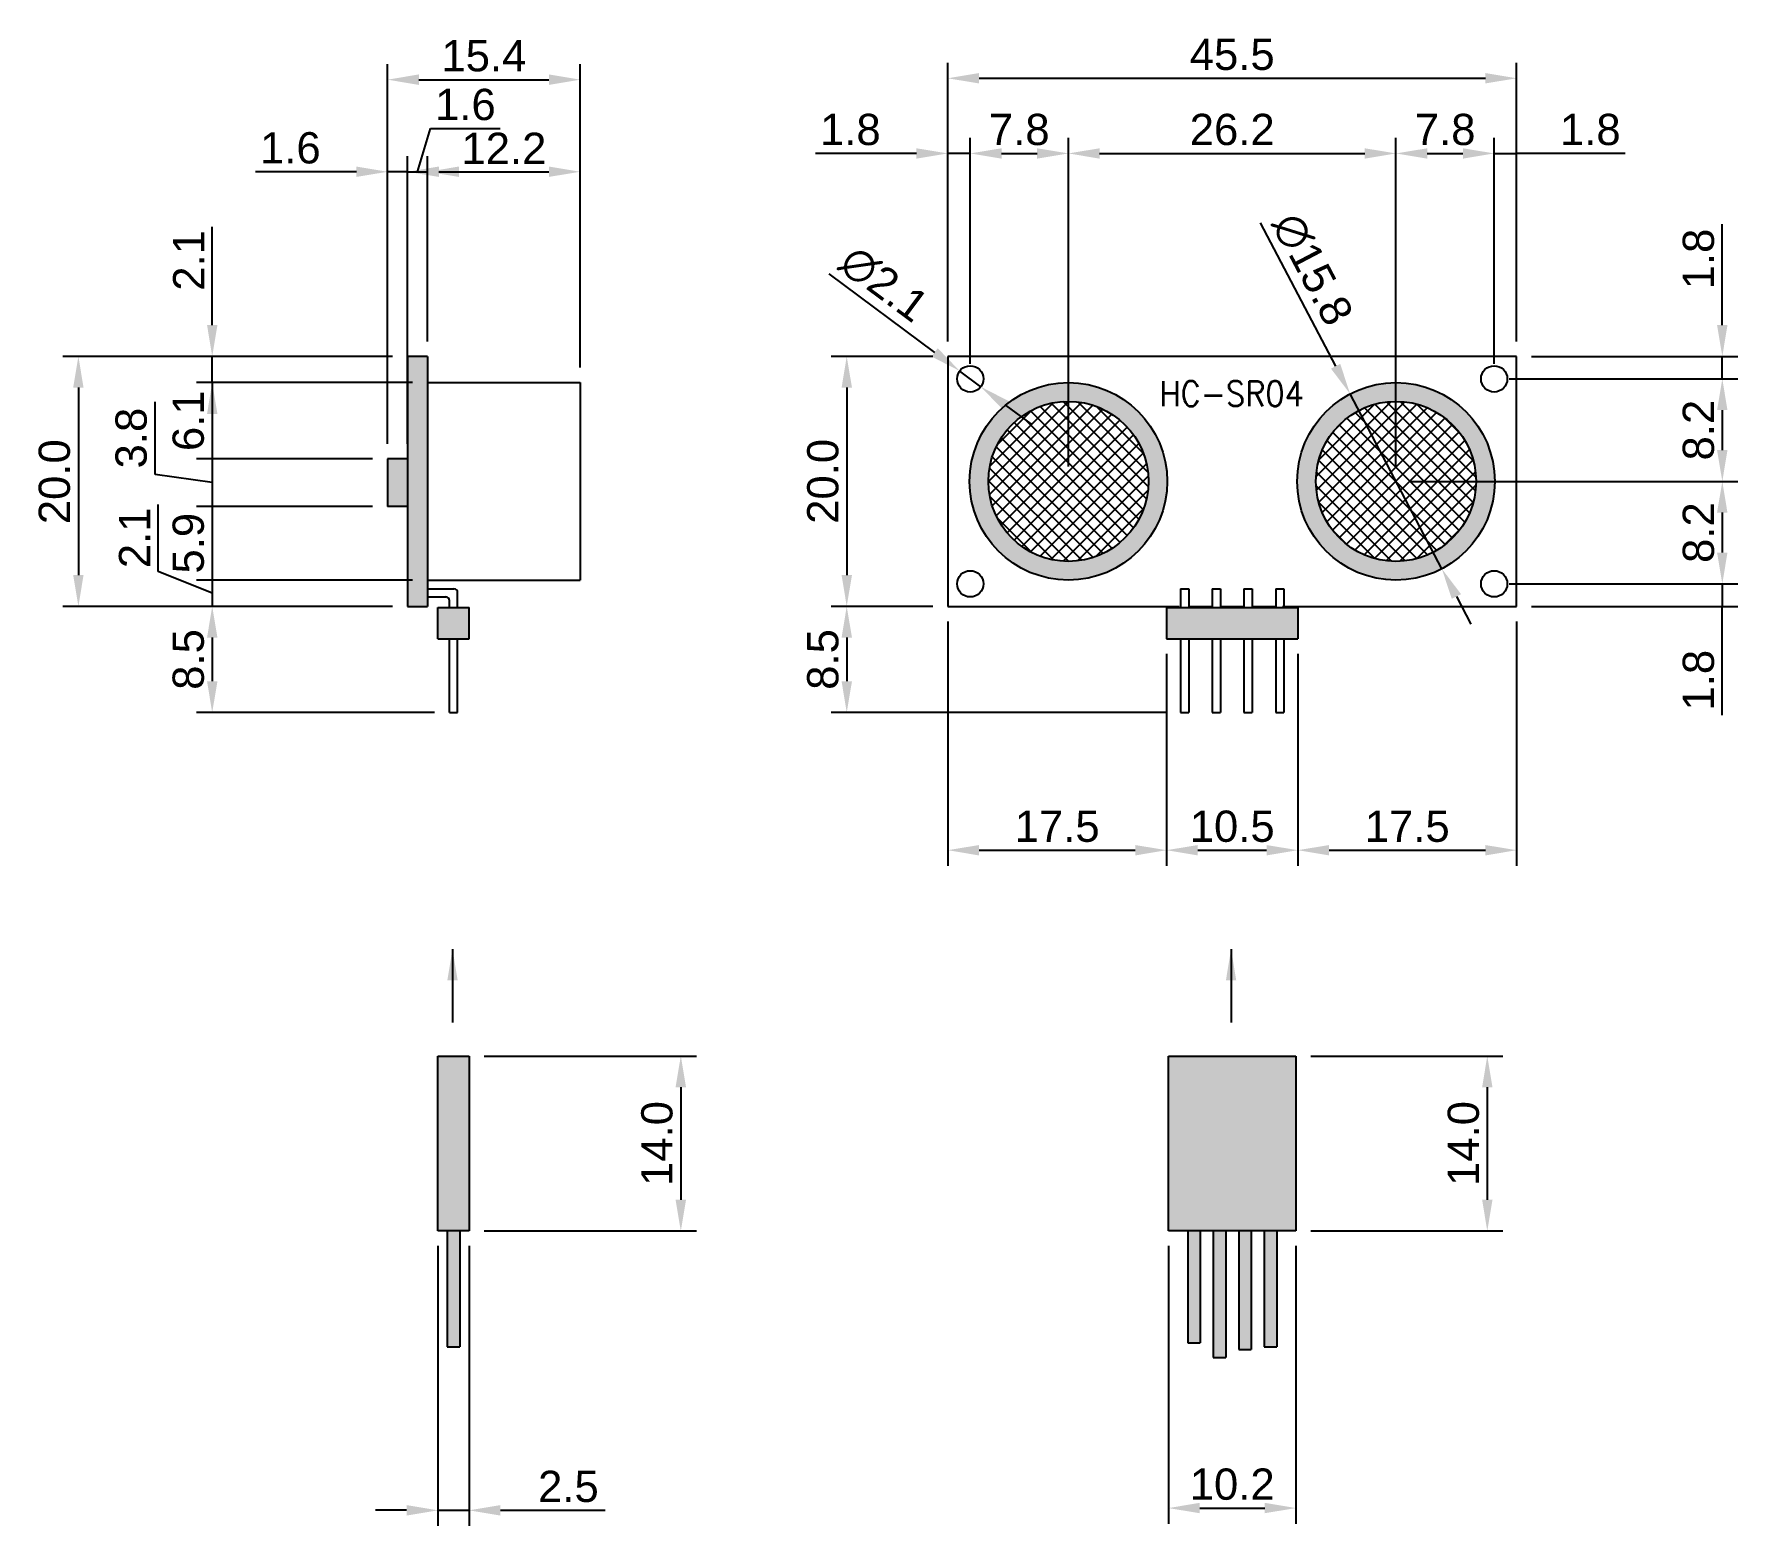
# Model space of a CAD drawing. Header units: millimetres. Extents: x 27 to 163, y 26 to 146.
import ezdxf

# ---------------------------------------------------------------- set-up
doc = ezdxf.new("R2010")
doc.units = ezdxf.units.MM
for name, color, linetype in [('board', 5, 'Continuous'), ('chip', 7, 'Continuous'), ('connectors', 4, 'Continuous'), ('dim', 252, 'Continuous'), ('mount_holes', 1, 'Continuous'), ('pins', 9, 'Continuous'), ('sensor', 2, 'Continuous'), ('wires', 7, 'Continuous')]:
    doc.layers.add(name, color=color, linetype=linetype)
doc.styles.add('HC-SR04', font='simplex.shx', dxfattribs={"width": 0.9})
doc.styles.get("Standard").update_dxf_attribs({"font": 'arial.ttf'})
doc.dimstyles.new('ISO-25', dxfattribs={"dimtxt": 2.5, "dimasz": 2.5, "dimexe": 1.25, "dimexo": 1.2, "dimtad": 1, "dimdec": 1, "dimzin": 1, "dimdsep": 46, "dimtxsty": 'Standard', "dimcen": 2.5, "dimadec": 0, "dimazin": 0, "dimtfac": 1, "dimtdec": 1, "dimtmove": 0, "dimatfit": 3, "dimfxl": 1, "dimarcsym": 0})

# ---------------------------------------------------------------- blocks, each defined once
blk = doc.blocks.new('*D1')
at = {"layer": 'Defpoints', "color": 0}
for p in [(145.5, 142.25), (100, 120), (145.5, 120)]:
    blk.add_point(p, dxfattribs=at)
at = {"layer": 'dim', "color": 0, "lineweight": -2}
for p, q in [((100, 121.2), (100, 143.5)), ((145.5, 121.2), (145.5, 143.5)), ((102.5, 142.25), (143, 142.25))]:
    blk.add_line(p, q, dxfattribs=at)
at = {"layer": 'dim', "color": 0}
for points in [[(102.5, 142.67), (102.5, 141.84), (100, 142.25)], [(143, 142.67), (143, 141.84), (145.5, 142.25)]]:
    blk.add_solid(points, dxfattribs=at)
at = {"layer": 'dim', "color": 0, "insert": (122.75, 144.15), "char_height": 2.5, "attachment_point": 5}
blk.add_mtext('45.5', dxfattribs=at)
blk = doc.blocks.new('*D2')
at = {"layer": 'Defpoints', "color": 0}
for p in [(101.8, 136.24), (100, 120), (101.8, 118.2)]:
    blk.add_point(p, dxfattribs=at)
at = {"layer": 'dim', "color": 0, "lineweight": -2}
for p, q in [((100, 121.2), (100, 137.49)), ((101.8, 119.4), (101.8, 137.49)), ((97.5, 136.24), (89.43, 136.24)), ((101.8, 136.24), (100, 136.24)), ((104.3, 136.24), (106.8, 136.24))]:
    blk.add_line(p, q, dxfattribs=at)
at = {"layer": 'dim', "color": 0}
for points in [[(97.5, 136.65), (97.5, 135.82), (100, 136.24)], [(104.3, 136.65), (104.3, 135.82), (101.8, 136.24)]]:
    blk.add_solid(points, dxfattribs=at)
at = {"layer": 'dim', "color": 0, "insert": (92.21, 138.14), "char_height": 2.5, "attachment_point": 5}
blk.add_mtext('1.8', dxfattribs=at)
blk = doc.blocks.new('*D3')
at = {"layer": 'Defpoints', "color": 0}
for p in [(109.65, 136.24), (101.8, 118.2), (109.65, 110)]:
    blk.add_point(p, dxfattribs=at)
at = {"layer": 'dim', "color": 0, "lineweight": -2}
for p, q in [((101.8, 119.4), (101.8, 137.49)), ((109.65, 111.2), (109.65, 137.49)), ((104.3, 136.24), (107.15, 136.24))]:
    blk.add_line(p, q, dxfattribs=at)
at = {"layer": 'dim', "color": 0}
for points in [[(104.3, 136.65), (104.3, 135.82), (101.8, 136.24)], [(107.15, 136.65), (107.15, 135.82), (109.65, 136.24)]]:
    blk.add_solid(points, dxfattribs=at)
at = {"layer": 'dim', "color": 0, "insert": (105.72, 138.14), "char_height": 2.5, "attachment_point": 5}
blk.add_mtext('7.8', dxfattribs=at)
blk = doc.blocks.new('*D4')
at = {"layer": 'Defpoints', "color": 0}
for p in [(135.85, 136.24), (109.65, 110), (135.85, 110)]:
    blk.add_point(p, dxfattribs=at)
at = {"layer": 'dim', "color": 0, "lineweight": -2}
for p, q in [((109.65, 111.2), (109.65, 137.49)), ((135.85, 111.2), (135.85, 137.49)), ((112.15, 136.24), (133.35, 136.24))]:
    blk.add_line(p, q, dxfattribs=at)
at = {"layer": 'dim', "color": 0}
for points in [[(112.15, 136.65), (112.15, 135.82), (109.65, 136.24)], [(133.35, 136.65), (133.35, 135.82), (135.85, 136.24)]]:
    blk.add_solid(points, dxfattribs=at)
at = {"layer": 'dim', "color": 0, "insert": (122.75, 138.14), "char_height": 2.5, "attachment_point": 5}
blk.add_mtext('26.2', dxfattribs=at)
blk = doc.blocks.new('*D5')
at = {"layer": 'Defpoints', "color": 0}
for p in [(143.7, 136.24), (143.7, 118.2), (135.85, 110)]:
    blk.add_point(p, dxfattribs=at)
at = {"layer": 'dim', "color": 0, "lineweight": -2}
for p, q in [((135.85, 111.2), (135.85, 137.49)), ((143.7, 119.4), (143.7, 137.49)), ((138.35, 136.24), (141.2, 136.24))]:
    blk.add_line(p, q, dxfattribs=at)
at = {"layer": 'dim', "color": 0}
for points in [[(138.35, 136.65), (138.35, 135.82), (135.85, 136.24)], [(141.2, 136.65), (141.2, 135.82), (143.7, 136.24)]]:
    blk.add_solid(points, dxfattribs=at)
at = {"layer": 'dim', "color": 0, "insert": (139.78, 138.14), "char_height": 2.5, "attachment_point": 5}
blk.add_mtext('7.8', dxfattribs=at)
blk = doc.blocks.new('*D6')
at = {"layer": 'Defpoints', "color": 0}
for p in [(145.5, 136.24), (145.5, 120), (143.7, 118.2)]:
    blk.add_point(p, dxfattribs=at)
at = {"layer": 'dim', "color": 0, "lineweight": -2}
for p, q in [((143.7, 119.4), (143.7, 137.49)), ((145.5, 121.2), (145.5, 137.49)), ((143.7, 136.24), (145.5, 136.24)), ((143.7, 136.24), (145.5, 136.24)), ((154.18, 136.24), (145.5, 136.24))]:
    blk.add_line(p, q, dxfattribs=at)
at = {"layer": 'dim', "color": 0, "insert": (151.39, 138.14), "char_height": 2.5, "attachment_point": 5}
blk.add_mtext('1.8', dxfattribs=at)
blk = doc.blocks.new('*D7')
at = {"layer": 'Defpoints', "color": 0}
for p in [(145.5, 120), (143.7, 118.2), (161.95, 118.2)]:
    blk.add_point(p, dxfattribs=at)
at = {"layer": 'dim', "color": 0, "lineweight": -2}
for p, q in [((161.95, 122.5), (161.95, 130.57)), ((146.7, 120), (163.2, 120)), ((161.95, 118.2), (161.95, 120)), ((144.9, 118.2), (163.2, 118.2)), ((161.95, 115.7), (161.95, 113.2))]:
    blk.add_line(p, q, dxfattribs=at)
at = {"layer": 'dim', "color": 0}
for points in [[(161.53, 122.5), (162.36, 122.5), (161.95, 120)], [(161.53, 115.7), (162.36, 115.7), (161.95, 118.2)]]:
    blk.add_solid(points, dxfattribs=at)
at = {"layer": 'dim', "color": 0, "insert": (160.05, 127.79), "char_height": 2.5, "attachment_point": 5, "rotation": 90}
blk.add_mtext('1.8', dxfattribs=at)
blk = doc.blocks.new('*D8')
at = {"layer": 'Defpoints', "color": 0}
for p in [(143.7, 118.2), (135.85, 110), (161.95, 110)]:
    blk.add_point(p, dxfattribs=at)
at = {"layer": 'dim', "color": 0, "lineweight": -2}
for p, q in [((144.9, 118.2), (163.2, 118.2)), ((161.95, 115.7), (161.95, 112.5)), ((137.05, 110), (163.2, 110))]:
    blk.add_line(p, q, dxfattribs=at)
at = {"layer": 'dim', "color": 0}
for points in [[(161.53, 115.7), (162.36, 115.7), (161.95, 118.2)], [(161.53, 112.5), (162.36, 112.5), (161.95, 110)]]:
    blk.add_solid(points, dxfattribs=at)
at = {"layer": 'dim', "color": 0, "insert": (160.05, 114.1), "char_height": 2.5, "attachment_point": 5, "rotation": 90}
blk.add_mtext('8.2', dxfattribs=at)
blk = doc.blocks.new('*D9')
at = {"layer": 'Defpoints', "color": 0}
for p in [(135.85, 110), (143.7, 101.8), (161.95, 101.8)]:
    blk.add_point(p, dxfattribs=at)
at = {"layer": 'dim', "color": 0, "lineweight": -2}
for p, q in [((137.05, 110), (163.2, 110)), ((161.95, 107.5), (161.95, 104.3)), ((144.9, 101.8), (163.2, 101.8))]:
    blk.add_line(p, q, dxfattribs=at)
at = {"layer": 'dim', "color": 0}
for points in [[(161.53, 107.5), (162.36, 107.5), (161.95, 110)], [(161.53, 104.3), (162.36, 104.3), (161.95, 101.8)]]:
    blk.add_solid(points, dxfattribs=at)
at = {"layer": 'dim', "color": 0, "insert": (160.05, 105.9), "char_height": 2.5, "attachment_point": 5, "rotation": 90}
blk.add_mtext('8.2', dxfattribs=at)
blk = doc.blocks.new('*D10')
at = {"layer": 'Defpoints', "color": 0}
for p in [(143.7, 101.8), (145.5, 100), (161.95, 100)]:
    blk.add_point(p, dxfattribs=at)
at = {"layer": 'dim', "color": 0, "lineweight": -2}
for p, q in [((144.9, 101.8), (163.2, 101.8)), ((161.95, 101.8), (161.95, 100)), ((161.95, 101.8), (161.95, 100)), ((146.7, 100), (163.2, 100)), ((161.95, 91.3), (161.95, 100))]:
    blk.add_line(p, q, dxfattribs=at)
at = {"layer": 'dim', "color": 0, "insert": (160.05, 94.09), "char_height": 2.5, "attachment_point": 5, "rotation": 90}
blk.add_mtext('1.8', dxfattribs=at)
blk = doc.blocks.new('*D11')
at = {"layer": 'Defpoints', "color": 0}
for p in [(100, 120), (91.92, 100), (100, 100)]:
    blk.add_point(p, dxfattribs=at)
at = {"layer": 'dim', "color": 0, "lineweight": -2}
for p, q in [((98.8, 120), (90.67, 120)), ((91.92, 117.5), (91.92, 102.5)), ((98.8, 100), (90.67, 100))]:
    blk.add_line(p, q, dxfattribs=at)
at = {"layer": 'dim', "color": 0}
for points in [[(91.51, 117.5), (92.34, 117.5), (91.92, 120)], [(91.51, 102.5), (92.34, 102.5), (91.92, 100)]]:
    blk.add_solid(points, dxfattribs=at)
at = {"layer": 'dim', "color": 0, "insert": (90.02, 110), "char_height": 2.5, "attachment_point": 5, "rotation": 90}
blk.add_mtext('20.0', dxfattribs=at)
blk = doc.blocks.new('*D12')
at = {"layer": 'Defpoints', "color": 0}
for p in [(100, 100), (91.92, 91.5), (118.61, 91.5)]:
    blk.add_point(p, dxfattribs=at)
at = {"layer": 'dim', "color": 0, "lineweight": -2}
for p, q in [((98.8, 100), (90.67, 100)), ((91.92, 97.5), (91.92, 94)), ((117.42, 91.5), (90.67, 91.5))]:
    blk.add_line(p, q, dxfattribs=at)
at = {"layer": 'dim', "color": 0}
for points in [[(91.51, 97.5), (92.34, 97.5), (91.92, 100)], [(91.51, 94), (92.34, 94), (91.92, 91.5)]]:
    blk.add_solid(points, dxfattribs=at)
at = {"layer": 'dim', "color": 0, "insert": (90.02, 95.75), "char_height": 2.5, "attachment_point": 5, "rotation": 90}
blk.add_mtext('8.5', dxfattribs=at)
blk = doc.blocks.new('*D13')
at = {"layer": 'Defpoints', "color": 0}
for p in [(100, 100), (117.5, 97.4), (117.5, 80.49)]:
    blk.add_point(p, dxfattribs=at)
at = {"layer": 'dim', "color": 0, "lineweight": -2}
for p, q in [((100, 98.8), (100, 79.24)), ((117.5, 96.2), (117.5, 79.24)), ((102.5, 80.49), (115, 80.49))]:
    blk.add_line(p, q, dxfattribs=at)
at = {"layer": 'dim', "color": 0}
for points in [[(102.5, 80.9), (102.5, 80.07), (100, 80.49)], [(115, 80.9), (115, 80.07), (117.5, 80.49)]]:
    blk.add_solid(points, dxfattribs=at)
at = {"layer": 'dim', "color": 0, "insert": (108.75, 82.39), "char_height": 2.5, "attachment_point": 5}
blk.add_mtext('17.5', dxfattribs=at)
blk = doc.blocks.new('*D14')
at = {"layer": 'Defpoints', "color": 0}
for p in [(117.5, 97.4), (128, 97.4), (128, 80.49)]:
    blk.add_point(p, dxfattribs=at)
at = {"layer": 'dim', "color": 0, "lineweight": -2}
for p, q in [((117.5, 96.2), (117.5, 79.24)), ((128, 96.2), (128, 79.24)), ((120, 80.49), (125.5, 80.49))]:
    blk.add_line(p, q, dxfattribs=at)
at = {"layer": 'dim', "color": 0}
for points in [[(120, 80.9), (120, 80.07), (117.5, 80.49)], [(125.5, 80.9), (125.5, 80.07), (128, 80.49)]]:
    blk.add_solid(points, dxfattribs=at)
at = {"layer": 'dim', "color": 0, "insert": (122.75, 82.39), "char_height": 2.5, "attachment_point": 5}
blk.add_mtext('10.5', dxfattribs=at)
blk = doc.blocks.new('*D15')
at = {"layer": 'Defpoints', "color": 0}
for p in [(145.5, 100), (128, 97.4), (145.5, 80.49)]:
    blk.add_point(p, dxfattribs=at)
at = {"layer": 'dim', "color": 0, "lineweight": -2}
for p, q in [((145.5, 98.8), (145.5, 79.24)), ((128, 96.2), (128, 79.24)), ((130.5, 80.49), (143, 80.49))]:
    blk.add_line(p, q, dxfattribs=at)
at = {"layer": 'dim', "color": 0}
for points in [[(130.5, 80.9), (130.5, 80.07), (128, 80.49)], [(143, 80.9), (143, 80.07), (145.5, 80.49)]]:
    blk.add_solid(points, dxfattribs=at)
at = {"layer": 'dim', "color": 0, "insert": (136.75, 82.39), "char_height": 2.5, "attachment_point": 5}
blk.add_mtext('17.5', dxfattribs=at)
blk = doc.blocks.new('*D16')
at = {"layer": 'Defpoints', "color": 0}
for p in [(70.6, 142.14), (70.6, 117.9), (55.2, 111.8)]:
    blk.add_point(p, dxfattribs=at)
at = {"layer": 'dim', "color": 0, "lineweight": -2}
for p, q in [((55.2, 113), (55.2, 143.39)), ((70.6, 119.1), (70.6, 143.39)), ((57.7, 142.14), (68.1, 142.14))]:
    blk.add_line(p, q, dxfattribs=at)
at = {"layer": 'dim', "color": 0}
for points in [[(57.7, 142.56), (57.7, 141.72), (55.2, 142.14)], [(68.1, 142.56), (68.1, 141.72), (70.6, 142.14)]]:
    blk.add_solid(points, dxfattribs=at)
at = {"layer": 'dim', "color": 0, "insert": (62.9, 144.04), "char_height": 2.5, "attachment_point": 5}
blk.add_mtext('15.4', dxfattribs=at)
blk = doc.blocks.new('*D17')
at = {"layer": 'Defpoints', "color": 0}
for p in [(56.8, 134.77), (55.2, 111.8), (56.8, 111.8)]:
    blk.add_point(p, dxfattribs=at)
at = {"layer": 'dim', "color": 0, "lineweight": -2}
for p, q in [((55.2, 113), (55.2, 136.02)), ((56.8, 113), (56.8, 136.02)), ((52.7, 134.77), (44.64, 134.77)), ((56.8, 134.77), (55.2, 134.77)), ((59.3, 134.77), (61.8, 134.77))]:
    blk.add_line(p, q, dxfattribs=at)
at = {"layer": 'dim', "color": 0}
for points in [[(52.7, 135.19), (52.7, 134.36), (55.2, 134.77)], [(59.3, 135.19), (59.3, 134.36), (56.8, 134.77)]]:
    blk.add_solid(points, dxfattribs=at)
at = {"layer": 'dim', "color": 0, "insert": (47.42, 136.67), "char_height": 2.5, "attachment_point": 5}
blk.add_mtext('1.6', dxfattribs=at)
blk = doc.blocks.new('*D18')
at = {"layer": 'Defpoints', "color": 0}
for p in [(58.4, 134.77), (58.4, 120), (56.8, 111.8)]:
    blk.add_point(p, dxfattribs=at)
at = {"layer": 'dim', "color": 0, "lineweight": -2}
for p, q in [((57.6, 134.77), (58.64, 138.24)), ((58.64, 138.24), (64.2, 138.24)), ((56.8, 113), (56.8, 136.02)), ((58.4, 121.2), (58.4, 136.02)), ((56.8, 134.77), (58.4, 134.77)), ((56.8, 134.77), (58.4, 134.77))]:
    blk.add_line(p, q, dxfattribs=at)
at = {"layer": 'dim', "color": 0, "insert": (61.42, 140.14), "char_height": 2.5, "attachment_point": 5}
blk.add_mtext('1.6', dxfattribs=at)
blk = doc.blocks.new('*D19')
at = {"layer": 'Defpoints', "color": 0}
for p in [(70.6, 134.77), (58.4, 120), (70.6, 117.9)]:
    blk.add_point(p, dxfattribs=at)
at = {"layer": 'dim', "color": 0, "lineweight": -2}
for p, q in [((58.4, 121.2), (58.4, 136.02)), ((70.6, 119.1), (70.6, 136.02)), ((60.9, 134.77), (68.1, 134.77))]:
    blk.add_line(p, q, dxfattribs=at)
at = {"layer": 'dim', "color": 0}
for points in [[(60.9, 135.19), (60.9, 134.36), (58.4, 134.77)], [(68.1, 135.19), (68.1, 134.36), (70.6, 134.77)]]:
    blk.add_solid(points, dxfattribs=at)
at = {"layer": 'dim', "color": 0, "insert": (64.5, 136.65), "char_height": 2.5, "attachment_point": 5}
blk.add_mtext('12.2', dxfattribs=at)
blk = doc.blocks.new('*D20')
at = {"layer": 'Defpoints', "color": 0}
for p in [(56.8, 120), (30.47, 100), (56.8, 100)]:
    blk.add_point(p, dxfattribs=at)
at = {"layer": 'dim', "color": 0, "lineweight": -2}
for p, q in [((55.6, 120), (29.22, 120)), ((30.47, 117.5), (30.47, 102.5)), ((55.6, 100), (29.22, 100))]:
    blk.add_line(p, q, dxfattribs=at)
at = {"layer": 'dim', "color": 0}
for points in [[(30.05, 117.5), (30.88, 117.5), (30.47, 120)], [(30.05, 102.5), (30.88, 102.5), (30.47, 100)]]:
    blk.add_solid(points, dxfattribs=at)
at = {"layer": 'dim', "color": 0, "insert": (28.56, 109.97), "char_height": 2.5, "attachment_point": 5, "rotation": 90}
blk.add_mtext('20.0', dxfattribs=at)
blk = doc.blocks.new('*D21')
at = {"layer": 'Defpoints', "color": 0}
for p in [(56.8, 120), (41.17, 117.9), (58.4, 117.9)]:
    blk.add_point(p, dxfattribs=at)
at = {"layer": 'dim', "color": 0, "lineweight": -2}
for p, q in [((41.17, 122.5), (41.17, 130.36)), ((55.6, 120), (39.92, 120)), ((41.17, 117.9), (41.17, 120)), ((57.2, 117.9), (39.92, 117.9)), ((41.17, 115.4), (41.17, 112.9))]:
    blk.add_line(p, q, dxfattribs=at)
at = {"layer": 'dim', "color": 0}
for points in [[(40.76, 122.5), (41.59, 122.5), (41.17, 120)], [(40.76, 115.4), (41.59, 115.4), (41.17, 117.9)]]:
    blk.add_solid(points, dxfattribs=at)
at = {"layer": 'dim', "color": 0, "insert": (39.29, 127.68), "char_height": 2.5, "attachment_point": 5, "rotation": 90}
blk.add_mtext('2.1', dxfattribs=at)
blk = doc.blocks.new('*D22')
at = {"layer": 'Defpoints', "color": 0}
for p in [(58.4, 117.9), (41.17, 111.8), (55.2, 111.8)]:
    blk.add_point(p, dxfattribs=at)
at = {"layer": 'dim', "color": 0, "lineweight": -2}
for p, q in [((57.2, 117.9), (39.92, 117.9)), ((41.17, 117.9), (41.17, 111.8)), ((54, 111.8), (39.92, 111.8))]:
    blk.add_line(p, q, dxfattribs=at)
at = {"layer": 'dim', "color": 0, "insert": (39.27, 114.85), "char_height": 2.5, "attachment_point": 5, "rotation": 90}
blk.add_mtext('6.1', dxfattribs=at)
blk = doc.blocks.new('*D23')
at = {"layer": 'Defpoints', "color": 0}
for p in [(55.2, 111.8), (41.17, 108), (55.2, 108)]:
    blk.add_point(p, dxfattribs=at)
at = {"layer": 'dim', "color": 0, "lineweight": -2}
for p, q in [((36.6, 110.55), (36.6, 116.36)), ((54, 111.8), (39.92, 111.8)), ((41.17, 111.8), (41.17, 108)), ((41.17, 111.8), (41.17, 108)), ((41.17, 109.9), (36.6, 110.55)), ((54, 108), (39.92, 108))]:
    blk.add_line(p, q, dxfattribs=at)
at = {"layer": 'dim', "color": 0, "insert": (34.7, 113.46), "char_height": 2.5, "attachment_point": 5, "rotation": 90}
blk.add_mtext('3.8', dxfattribs=at)
blk = doc.blocks.new('*D24')
at = {"layer": 'Defpoints', "color": 0}
for p in [(55.2, 108), (41.17, 102.1), (58.4, 102.1)]:
    blk.add_point(p, dxfattribs=at)
at = {"layer": 'dim', "color": 0, "lineweight": -2}
for p, q in [((54, 108), (39.92, 108)), ((41.17, 108), (41.17, 102.1)), ((57.2, 102.1), (39.92, 102.1))]:
    blk.add_line(p, q, dxfattribs=at)
at = {"layer": 'dim', "color": 0, "insert": (39.27, 105.05), "char_height": 2.5, "attachment_point": 5, "rotation": 90}
blk.add_mtext('5.9', dxfattribs=at)
blk = doc.blocks.new('*D25')
at = {"layer": 'Defpoints', "color": 0}
for p in [(58.4, 102.1), (41.17, 100), (56.8, 100)]:
    blk.add_point(p, dxfattribs=at)
at = {"layer": 'dim', "color": 0, "lineweight": -2}
for p, q in [((36.84, 102.8), (36.84, 108.16)), ((41.17, 101.05), (36.84, 102.8)), ((57.2, 102.1), (39.92, 102.1)), ((41.17, 102.1), (41.17, 100)), ((41.17, 102.1), (41.17, 100)), ((55.6, 100), (39.92, 100))]:
    blk.add_line(p, q, dxfattribs=at)
at = {"layer": 'dim', "color": 0, "insert": (34.96, 105.48), "char_height": 2.5, "attachment_point": 5, "rotation": 90}
blk.add_mtext('2.1', dxfattribs=at)
blk = doc.blocks.new('*D26')
at = {"layer": 'Defpoints', "color": 0}
for p in [(56.8, 100), (41.17, 91.5), (60.15, 91.5)]:
    blk.add_point(p, dxfattribs=at)
at = {"layer": 'dim', "color": 0, "lineweight": -2}
for p, q in [((55.6, 100), (39.92, 100)), ((41.17, 97.5), (41.17, 94)), ((58.95, 91.5), (39.92, 91.5))]:
    blk.add_line(p, q, dxfattribs=at)
at = {"layer": 'dim', "color": 0}
for points in [[(40.76, 97.5), (41.59, 97.5), (41.17, 100)], [(40.76, 94), (41.59, 94), (41.17, 91.5)]]:
    blk.add_solid(points, dxfattribs=at)
at = {"layer": 'dim', "color": 0, "insert": (39.27, 95.75), "char_height": 2.5, "attachment_point": 5, "rotation": 90}
blk.add_mtext('8.5', dxfattribs=at)
blk = doc.blocks.new('*D27')
at = {"layer": 'Defpoints', "color": 0}
for p in [(100.96, 118.83), (102.64, 117.57)]:
    blk.add_point(p, dxfattribs=at)
at = {"layer": 'dim', "color": 0, "lineweight": -2}
for p, q in [((90.5, 126.61), (98.95, 120.32)), ((102.64, 117.57), (100.96, 118.83)), ((104.65, 116.08), (106.65, 114.59))]:
    blk.add_line(p, q, dxfattribs=at)
at = {"layer": 'dim', "color": 0}
for points in [[(99.2, 120.65), (98.7, 119.99), (100.96, 118.83)], [(104.9, 116.41), (104.4, 115.75), (102.64, 117.57)]]:
    blk.add_solid(points, dxfattribs=at)
at = {"layer": 'dim', "color": 0, "insert": (94.9, 125.79), "char_height": 2.5, "attachment_point": 5, "rotation": 323.3433}
blk.add_mtext('∅2.1', dxfattribs=at)
blk = doc.blocks.new('*D28')
at = {"layer": 'Defpoints', "color": 0}
for p in [(132.18, 117), (139.52, 103)]:
    blk.add_point(p, dxfattribs=at)
at = {"layer": 'dim', "color": 0, "lineweight": -2}
for p, q in [((124.99, 130.69), (131.02, 119.21)), ((139.52, 103), (132.18, 117)), ((140.68, 100.79), (141.84, 98.58))]:
    blk.add_line(p, q, dxfattribs=at)
at = {"layer": 'dim', "color": 0}
for points in [[(131.39, 119.4), (130.65, 119.02), (132.18, 117)], [(141.05, 100.98), (140.31, 100.6), (139.52, 103)]]:
    blk.add_solid(points, dxfattribs=at)
at = {"layer": 'dim', "color": 0, "insert": (129.17, 126.97), "char_height": 2.5, "attachment_point": 5, "rotation": 297.6922}
blk.add_mtext('∅15.8', dxfattribs=at)
blk = doc.blocks.new('*D29')
at = {"layer": 'Defpoints', "color": 0}
for p in [(127.85, 64.02), (127.85, 50.02), (143.15, 50.02)]:
    blk.add_point(p, dxfattribs=at)
at = {"layer": 'dim', "color": 0, "lineweight": -2}
for p, q in [((129.05, 64.02), (144.4, 64.02)), ((143.15, 61.52), (143.15, 52.52)), ((129.05, 50.02), (144.4, 50.02))]:
    blk.add_line(p, q, dxfattribs=at)
at = {"layer": 'dim', "color": 0}
for points in [[(142.74, 61.52), (143.57, 61.52), (143.15, 64.02)], [(142.74, 52.52), (143.57, 52.52), (143.15, 50.02)]]:
    blk.add_solid(points, dxfattribs=at)
at = {"layer": 'dim', "color": 0, "insert": (141.25, 57.02), "char_height": 2.5, "attachment_point": 5, "rotation": 90}
blk.add_mtext('14.0', dxfattribs=at)
blk = doc.blocks.new('*D30')
at = {"layer": 'Defpoints', "color": 0}
for p in [(117.65, 50.02), (127.85, 50.02), (127.85, 27.85)]:
    blk.add_point(p, dxfattribs=at)
at = {"layer": 'dim', "color": 0, "lineweight": -2}
for p, q in [((117.65, 48.82), (117.65, 26.6)), ((127.85, 48.82), (127.85, 26.6)), ((120.15, 27.85), (125.35, 27.85))]:
    blk.add_line(p, q, dxfattribs=at)
at = {"layer": 'dim', "color": 0}
for points in [[(120.15, 28.27), (120.15, 27.44), (117.65, 27.85)], [(125.35, 28.27), (125.35, 27.44), (127.85, 27.85)]]:
    blk.add_solid(points, dxfattribs=at)
at = {"layer": 'dim', "color": 0, "insert": (122.75, 29.75), "char_height": 2.5, "attachment_point": 5}
blk.add_mtext('10.2', dxfattribs=at)
blk = doc.blocks.new('*D31')
at = {"layer": 'Defpoints', "color": 0}
for p in [(59.22, 50.02), (61.72, 50.02), (61.72, 27.67)]:
    blk.add_point(p, dxfattribs=at)
at = {"layer": 'dim', "color": 0, "lineweight": -2}
for p, q in [((59.22, 48.82), (59.22, 26.42)), ((61.72, 48.82), (61.72, 26.42)), ((56.72, 27.67), (54.22, 27.67)), ((59.22, 27.67), (61.72, 27.67)), ((64.22, 27.67), (72.59, 27.67))]:
    blk.add_line(p, q, dxfattribs=at)
at = {"layer": 'dim', "color": 0}
for points in [[(56.72, 28.09), (56.72, 27.25), (59.22, 27.67)], [(64.22, 28.09), (64.22, 27.25), (61.72, 27.67)]]:
    blk.add_solid(points, dxfattribs=at)
at = {"layer": 'dim', "color": 0, "insert": (69.66, 29.57), "char_height": 2.5, "attachment_point": 5}
blk.add_mtext('2.5', dxfattribs=at)
blk = doc.blocks.new('*D32')
at = {"layer": 'Defpoints', "color": 0}
for p in [(61.72, 64.02), (61.72, 50.02), (78.65, 50.02)]:
    blk.add_point(p, dxfattribs=at)
at = {"layer": 'dim', "color": 0, "lineweight": -2}
for p, q in [((62.92, 64.02), (79.9, 64.02)), ((78.65, 61.52), (78.65, 52.52)), ((62.92, 50.02), (79.9, 50.02))]:
    blk.add_line(p, q, dxfattribs=at)
at = {"layer": 'dim', "color": 0}
for points in [[(78.23, 61.52), (79.07, 61.52), (78.65, 64.02)], [(78.23, 52.52), (79.07, 52.52), (78.65, 50.02)]]:
    blk.add_solid(points, dxfattribs=at)
at = {"layer": 'dim', "color": 0, "insert": (76.75, 57.02), "char_height": 2.5, "attachment_point": 5, "rotation": 90}
blk.add_mtext('14.0', dxfattribs=at)

msp = doc.modelspace()

# ---------------------------------------------------------------- hatches: boundary and pattern name
at = {"layer": 'board'}
msp.add_hatch(color=256, dxfattribs=at).paths.add_polyline_path([(58.4, 120), (56.8, 120), (56.8, 100), (58.4, 100)])
at = {"layer": 'chip'}
msp.add_hatch(color=256, dxfattribs=at).paths.add_polyline_path([(55.2, 108), (56.8, 108), (56.8, 111.8), (55.2, 111.8)])
at = {"layer": 'connectors'}
for points in [[(61.72, 64.02), (59.22, 64.02), (59.22, 50.02), (61.72, 50.02)], [(127.85, 64.02), (117.65, 64.02), (117.65, 50.02), (127.85, 50.02)]]:
    msp.add_hatch(color=256, dxfattribs=at).paths.add_polyline_path(points)
at = {"layer": 'pins'}
for points in [[(61.72, 99.9), (59.22, 99.9), (59.22, 97.4), (61.72, 97.4)], [(128, 99.9), (117.5, 99.9), (117.5, 97.4), (128, 97.4)]]:
    msp.add_hatch(color=256, dxfattribs=at).paths.add_polyline_path(points)
at = {"layer": 'sensor'}
h = msp.add_hatch(color=256, dxfattribs=at)
h.paths.add_polyline_path([(117.55, 110, 1), (101.75, 110, 1)])
h.paths.add_polyline_path([(103.25, 110, -1), (116.05, 110, -1)], flags=16)
h.paths.add_polyline_path([(143.75, 110, 1), (127.95, 110, 1)])
h.paths.add_polyline_path([(129.45, 110, -1), (142.25, 110, -1)], flags=16)
h = msp.add_hatch(dxfattribs=at)
h.set_pattern_fill('ANSI37', color=256, scale=0.25, style=0)
h.paths.add_polyline_path([(103.25, 110, 1), (116.05, 110, 1)])
h.paths.add_polyline_path([(142.25, 110, 1), (129.45, 110, 1)])
at = {"layer": 'wires'}
for color, points in [(256, [(60.98, 50.02), (59.97, 50.02), (59.97, 40.75), (60.98, 40.75)]), (1, [(120.19, 50.02), (119.19, 50.02), (119.19, 41.08), (120.19, 41.08)]), (5, [(122.23, 50.02), (121.23, 50.02), (121.23, 39.89), (122.23, 39.89)]), (2, [(124.27, 50.02), (123.27, 50.02), (123.27, 40.54), (124.27, 40.54)]), (256, [(126.31, 50.02), (125.31, 50.02), (125.31, 40.75), (126.31, 40.75)])]:
    msp.add_hatch(color=color, dxfattribs=at).paths.add_polyline_path(points)

# ---------------------------------------------------------------- linework, layer by layer
at = {"layer": 'board'}
for p, q in [((56.8, 120), (56.8, 100)), ((58.4, 120), (56.8, 120)), ((58.4, 120), (58.4, 100)), ((145.5, 120), (100, 120)), ((100, 120), (100, 100)), ((145.5, 100), (145.5, 120)), ((56.8, 100), (58.4, 100)), ((100, 100), (118.5, 100)), ((119.27, 100), (121.16, 100)), ((121.81, 100), (123.69, 100)), ((124.34, 100), (126.23, 100)), ((126.77, 100), (145.5, 100))]:
    msp.add_line(p, q, dxfattribs=at)
at = {"layer": 'chip'}
for p, q in [((56.8, 111.8), (55.2, 111.8)), ((55.2, 111.8), (55.2, 108)), ((56.8, 108), (55.2, 108))]:
    msp.add_line(p, q, dxfattribs=at)
at = {"layer": 'connectors'}
for p, q in [((59.22, 64.02), (61.72, 64.02)), ((59.22, 50.02), (59.22, 64.02)), ((61.72, 64.02), (61.72, 50.02)), ((117.65, 64.02), (127.85, 64.02)), ((117.65, 50.02), (117.65, 64.02)), ((127.85, 64.02), (127.85, 50.02)), ((61.72, 50.02), (59.22, 50.02)), ((127.85, 50.02), (117.65, 50.02))]:
    msp.add_line(p, q, dxfattribs=at)
at = {"layer": 'mount_holes'}
for centre in [(101.8, 118.2), (143.7, 118.2), (101.8, 101.8), (143.7, 101.8)]:
    msp.add_circle(centre, 1.05, dxfattribs=at)
at = {"layer": 'pins'}
for p, q in [((58.4, 101.4), (60.5, 101.4)), ((60.8, 99.9), (60.8, 101.1)), ((118.61, 101.4), (118.61, 99.9)), ((118.61, 101.4), (119.27, 101.4)), ((119.27, 101.4), (119.27, 99.9)), ((121.16, 101.4), (121.16, 99.9)), ((121.16, 101.4), (121.81, 101.4)), ((121.81, 101.4), (121.81, 99.9)), ((123.69, 101.4), (123.69, 99.9)), ((123.69, 101.4), (124.34, 101.4)), ((124.34, 101.4), (124.34, 99.9)), ((126.23, 101.4), (126.23, 99.9)), ((126.23, 101.4), (126.89, 101.4)), ((126.89, 101.4), (126.89, 99.9)), ((58.4, 100.75), (59.85, 100.75)), ((59.22, 99.9), (61.72, 99.9)), ((59.22, 97.4), (59.22, 99.9)), ((60.15, 99.9), (60.15, 100.45)), ((61.72, 97.4), (61.72, 99.9)), ((117.5, 99.9), (128, 99.9)), ((117.5, 99.9), (117.5, 97.4)), ((128, 99.9), (128, 97.4)), ((59.22, 97.4), (61.72, 97.4)), ((60.15, 91.5), (60.15, 97.4)), ((60.8, 91.5), (60.8, 97.4)), ((117.5, 97.4), (128, 97.4)), ((118.61, 97.4), (118.61, 91.5)), ((119.27, 97.4), (119.27, 91.5)), ((121.16, 97.4), (121.16, 91.5)), ((121.81, 97.4), (121.81, 91.5)), ((123.69, 97.4), (123.69, 91.5)), ((124.34, 97.4), (124.34, 91.5)), ((126.23, 97.4), (126.23, 91.5)), ((126.89, 97.4), (126.89, 91.5)), ((60.15, 91.5), (60.8, 91.5)), ((118.61, 91.5), (119.27, 91.5)), ((121.16, 91.5), (121.81, 91.5)), ((123.69, 91.5), (124.34, 91.5)), ((126.23, 91.5), (126.89, 91.5))]:
    msp.add_line(p, q, dxfattribs=at)
for centre in [(60.5, 101.1), (59.85, 100.45)]:
    msp.add_arc(centre, 0.3, 0, 90, dxfattribs=at)
at = {"layer": 'sensor'}
for p, q in [((58.4, 117.9), (70.6, 117.9)), ((70.6, 117.9), (70.6, 102.1)), ((58.4, 102.1), (70.6, 102.1))]:
    msp.add_line(p, q, dxfattribs=at)
for centre, radius in [((109.65, 110), 7.9), ((135.85, 110), 7.9), ((109.65, 110), 6.4), ((135.85, 110), 6.4)]:
    msp.add_circle(centre, radius, dxfattribs=at)
at = {"layer": 'wires'}
for p, q in [((59.97, 50.02), (59.97, 40.75)), ((60.98, 50.02), (60.98, 40.75)), ((125.31, 50.02), (125.31, 40.75)), ((126.31, 50.02), (126.31, 40.75)), ((59.97, 40.75), (60.98, 40.75)), ((125.31, 40.75), (126.31, 40.75))]:
    msp.add_line(p, q, dxfattribs=at)
at = {"layer": 'wires', "color": 1}
for p, q in [((119.19, 50.02), (119.19, 41.08)), ((120.19, 50.02), (120.19, 41.08)), ((119.19, 41.08), (120.19, 41.08))]:
    msp.add_line(p, q, dxfattribs=at)
at = {"layer": 'wires', "color": 5}
for p, q in [((121.23, 50.02), (121.23, 39.89)), ((122.23, 50.02), (122.23, 39.89)), ((121.23, 39.89), (122.23, 39.89))]:
    msp.add_line(p, q, dxfattribs=at)
at = {"layer": 'wires', "color": 2}
for p, q in [((123.27, 50.02), (123.27, 40.54)), ((124.27, 50.02), (124.27, 40.54)), ((123.27, 40.54), (124.27, 40.54))]:
    msp.add_line(p, q, dxfattribs=at)

# ---------------------------------------------------------------- texts
at = {"layer": 'board', "color": 7, "style": 'HC-SR04', "width": 0.9}
msp.add_text('HC-SR04', height=2, dxfattribs=at).set_placement((116.92, 116.02))

# ---------------------------------------------------------------- dimensions: what is measured, and where the dimension line sits
at = {"layer": 'dim'}
for base, p1, p2, picture, middle in [((70.6, 142.14), (55.2, 111.8), (70.6, 117.9), '*D16', (62.9, 144.04)), ((145.5, 142.25), (100, 120), (145.5, 120), '*D1', (122.75, 144.15)), ((117.5, 80.49), (100, 100), (117.5, 97.4), '*D13', (108.75, 82.39)), ((61.72, 27.67), (59.22, 50.02), (61.72, 50.02), '*D31', (69.66, 29.57)), ((127.85, 27.85), (117.65, 50.02), (127.85, 50.02), '*D30', (122.75, 29.75))]:
    dim = msp.add_linear_dim(base=base, p1=p1, p2=p2, dimstyle='ISO-25', dxfattribs=at)
    dim.commit()
    dim.dimension.update_dxf_attribs({"geometry": picture, "text_midpoint": middle})
for base, p1, p2, picture, middle in [((58.4, 134.77), (56.8, 111.8), (58.4, 120), '*D18', (59.26, 140.14)), ((109.65, 136.23724126), (101.8, 118.2), (109.65, 110), '*D3', (105.725, 138.13867373)), ((135.85, 136.24), (109.65, 110), (135.85, 110), '*D4', (122.75, 138.14)), ((143.7, 136.23724126), (135.85, 110), (143.7, 118.2), '*D5', (139.775, 138.13867373)), ((70.6, 134.77), (58.4, 120), (70.6, 117.9), '*D19', (64.5, 136.65)), ((145.5, 80.49), (128, 97.4), (145.5, 100), '*D15', (136.75, 82.39)), ((128, 80.49), (117.5, 97.4), (128, 97.4), '*D14', (122.75, 82.39))]:
    dim = msp.add_linear_dim(base=base, p1=p1, p2=p2, dimstyle='ISO-25', override={"dimtmove": 1}, dxfattribs=at)
    dim.commit()
    dim.dimension.update_dxf_attribs({"geometry": picture, "text_midpoint": middle})
for base, p1, p2, picture, middle in [((101.8, 136.24), (100, 120), (101.8, 118.2), '*D2', (92.21, 136.24)), ((56.8, 134.77), (55.2, 111.8), (56.8, 111.8), '*D17', (47.42, 134.77))]:
    dim = msp.add_linear_dim(base=base, p1=p1, p2=p2, dimstyle='ISO-25', dxfattribs=at)
    dim.commit()
    dim.dimension.update_dxf_attribs({"geometry": picture, "text_midpoint": middle, "dimtype": 160})
dim = msp.add_linear_dim(base=(145.5, 136.24), p1=(143.7, 118.2), p2=(145.5, 120), dimstyle='ISO-25', override={"dimtmove": 1}, dxfattribs=at)
dim.commit()
dim.dimension.update_dxf_attribs({"geometry": '*D6', "text_midpoint": (151.39, 136.25), "dimtype": 160})
for p1, p2, picture, middle in [((139.52, 103), (132.18, 117), '*D28', (129.17, 126.97)), ((102.64, 117.57), (100.96, 118.83), '*D27', (94.9, 125.79))]:
    dim = msp.add_diameter_dim_2p(p1=p1, p2=p2, dimstyle='ISO-25', dxfattribs=at)
    dim.commit()
    dim.dimension.update_dxf_attribs({"geometry": picture, "text_midpoint": middle})
for base, p1, p2, picture, middle in [((41.17, 117.9), (56.8, 120), (58.4, 117.9), '*D21', (41.17, 127.68)), ((161.95, 118.2), (145.5, 120), (143.7, 118.2), '*D7', (161.95, 127.79)), ((30.47, 100), (56.8, 120), (56.8, 100), '*D20', (30.47, 109.97))]:
    dim = msp.add_linear_dim(base=base, p1=p1, p2=p2, angle=90, dimstyle='ISO-25', dxfattribs=at)
    dim.commit()
    dim.dimension.update_dxf_attribs({"geometry": picture, "text_midpoint": middle, "dimtype": 160})
for base, p1, p2, picture, middle in [((91.92, 100), (100, 120), (100, 100), '*D11', (90.02, 110)), ((78.65, 50.02), (61.72, 64.02), (61.72, 50.02), '*D32', (76.75, 57.02)), ((143.15, 50.02), (127.85, 64.02), (127.85, 50.02), '*D29', (141.25, 57.02))]:
    dim = msp.add_linear_dim(base=base, p1=p1, p2=p2, angle=90, dimstyle='ISO-25', dxfattribs=at)
    dim.commit()
    dim.dimension.update_dxf_attribs({"geometry": picture, "text_midpoint": middle})
for base, p1, p2, picture, middle in [((41.17, 111.8), (58.4, 117.9), (55.2, 111.8), '*D22', (39.27, 114.85)), ((161.95, 110), (143.7, 118.2), (135.85, 110), '*D8', (160.05, 114.1)), ((161.95, 101.8), (135.85, 110), (143.7, 101.8), '*D9', (160.05, 105.9)), ((41.17, 102.1), (55.2, 108), (58.4, 102.1), '*D24', (39.27, 105.05)), ((41.17, 91.5), (56.8, 100), (60.15, 91.5), '*D26', (39.27, 95.75)), ((91.92, 91.5), (100, 100), (118.61, 91.5), '*D12', (90.02, 95.75))]:
    dim = msp.add_linear_dim(base=base, p1=p1, p2=p2, angle=90, dimstyle='ISO-25', override={"dimtmove": 1}, dxfattribs=at)
    dim.commit()
    dim.dimension.update_dxf_attribs({"geometry": picture, "text_midpoint": middle})
for base, p1, p2, picture, middle in [((41.17, 108), (55.2, 111.8), (55.2, 108), '*D23', (36.6, 111.18)), ((41.17, 100), (58.4, 102.1), (56.8, 100), '*D25', (36.84, 103.42)), ((161.95, 100), (143.7, 101.8), (145.5, 100), '*D10', (161.94, 94.09))]:
    dim = msp.add_linear_dim(base=base, p1=p1, p2=p2, angle=90, dimstyle='ISO-25', override={"dimtmove": 1}, dxfattribs=at)
    dim.commit()
    dim.dimension.update_dxf_attribs({"geometry": picture, "text_midpoint": middle, "dimtype": 160})

# ---------------------------------------------------------------- leaders
for points in [[(60.39, 72.58), (60.39, 66.69)], [(122.66, 72.58), (122.66, 66.69)]]:
    msp.add_leader(points, dimstyle='ISO-25', dxfattribs=at)

doc.saveas('drawing.dxf')
